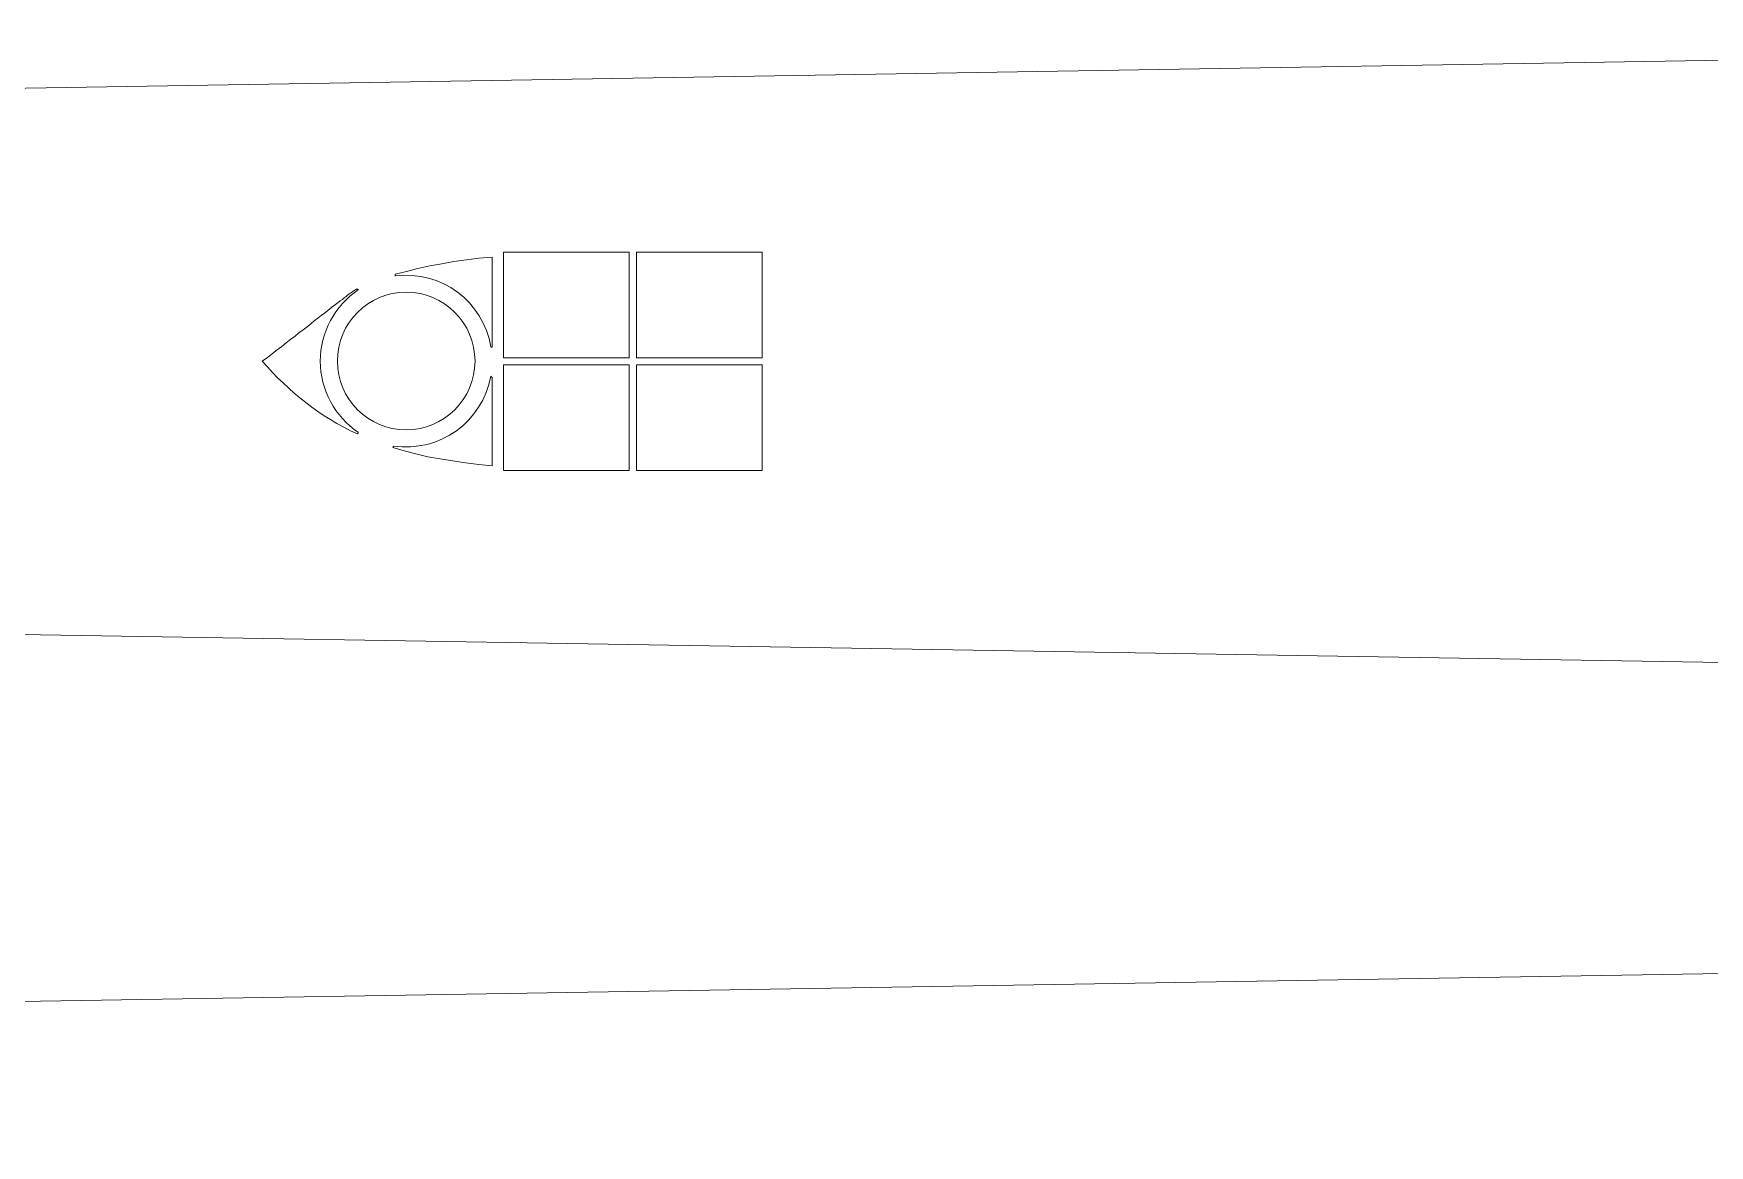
# Model space of a CAD drawing. Header units: centimetres. Extents: x -233 to -82, y 123 to 153.
# Drawn here: x -189.05 to -180.72, y 132.75 to 138.28 of the extents above; entities that cross this region are included whole.
import ezdxf

# ---------------------------------------------------------------- set-up
doc = ezdxf.new("R2010")
doc.units = ezdxf.units.CM
doc.header["$MEASUREMENT"] = 0
doc.layers.add('layer 1', color=7, linetype='Continuous')

msp = doc.modelspace()

# ---------------------------------------------------------------- linework, layer by layer
at = {"layer": 'layer 1', "color": 1, "lineweight": 9}
for points, knots in [([(-172.60329, 135.02047), (-172.60329, 135.02047), (-172.60329, 136.1423), (-172.60329, 136.1423), (-172.60329, 136.1423), (-172.60329, 136.1423), (-173.20442, 136.1423), (-173.20442, 136.1423), (-173.20442, 136.1423), (-173.20442, 136.1423), (-173.20442, 137.14133), (-173.20442, 137.14133), (-173.20442, 137.14133), (-173.20442, 137.14133), (-172.60329, 137.14133), (-172.60329, 137.14133), (-172.60329, 137.14133), (-172.60329, 137.14133), (-172.60329, 138.27586), (-172.60329, 138.27586), (-172.60329, 138.27586), (-172.60329, 138.27586), (-232.60444, 137.28742), (-232.60444, 137.28742), (-232.60444, 137.28742), (-232.60444, 137.28742), (-232.60444, 136.0068), (-232.60444, 136.0068)], [0, 0, 0, 0, 0.125, 0.125, 0.125, 0.125, 0.25, 0.25, 0.25, 0.25, 0.375, 0.375, 0.375, 0.375, 0.5, 0.5, 0.5, 0.5, 0.625, 0.625, 0.625, 0.625, 0.75, 0.75, 0.75, 0.75, 1, 1, 1, 1]), ([(-187.25063, 137.0715), (-187.25063, 137.0715), (-187.25063, 137.07993), (-187.25063, 137.07993), (-187.25063, 137.07993), (-187.25063, 137.07993), (-187.19556, 137.09479), (-187.19556, 137.09479), (-187.19556, 137.09479), (-187.19556, 137.09479), (-187.13841, 137.1096), (-187.13841, 137.1096), (-187.13841, 137.1096), (-187.13841, 137.1096), (-187.07918, 137.1223), (-187.07918, 137.1223), (-187.07918, 137.1223), (-187.07918, 137.1223), (-187.01991, 137.13285), (-187.01991, 137.13285), (-187.01991, 137.13285), (-187.01991, 137.13285), (-186.96061, 137.14347), (-186.96061, 137.14347), (-186.96061, 137.14347), (-186.96061, 137.14347), (-186.89711, 137.15194), (-186.89711, 137.15194), (-186.89711, 137.15194), (-186.89711, 137.15194), (-186.83573, 137.1604), (-186.83573, 137.1604), (-186.83573, 137.1604), (-186.83573, 137.1604), (-186.77015, 137.16464), (-186.77015, 137.16464)], [0, 0, 0, 0, 0.1, 0.1, 0.1, 0.1, 0.2, 0.2, 0.2, 0.2, 0.3, 0.3, 0.3, 0.3, 0.4, 0.4, 0.4, 0.4, 0.5, 0.5, 0.5, 0.5, 0.6, 0.6, 0.6, 0.6, 0.7, 0.7, 0.7, 0.7, 0.8, 0.8, 0.8, 0.8, 1, 1, 1, 1]), ([(-186.77014, 137.16463), (-186.77014, 137.16463), (-186.77014, 136.71801), (-186.77014, 136.71801), (-186.77014, 136.71801), (-186.77014, 136.71801), (-186.77649, 136.71801), (-186.77649, 136.71801)], [0, 0, 0, 0, 0.3333333, 0.3333333, 0.3333333, 0.3333333, 1, 1, 1, 1]), ([(-186.71298, 137.19003), (-186.71298, 137.19003), (-186.08856, 137.19003), (-186.08856, 137.19003), (-186.08856, 137.19003), (-186.08856, 137.19003), (-186.08856, 136.66506), (-186.08856, 136.66506), (-186.08856, 136.66506), (-186.08856, 136.66506), (-186.71298, 136.66506), (-186.71298, 136.66506), (-186.71298, 136.66506), (-186.71298, 136.66506), (-186.71298, 137.19003), (-186.71298, 137.19003)], [0, 0, 0, 0, 0.2, 0.2, 0.2, 0.2, 0.4, 0.4, 0.4, 0.4, 0.6, 0.6, 0.6, 0.6, 1, 1, 1, 1]), ([(-186.05258, 137.19003), (-186.05258, 137.19003), (-185.4282, 137.19003), (-185.4282, 137.19003), (-185.4282, 137.19003), (-185.4282, 137.19003), (-185.4282, 136.66506), (-185.4282, 136.66506), (-185.4282, 136.66506), (-185.4282, 136.66506), (-186.05258, 136.66506), (-186.05258, 136.66506), (-186.05258, 136.66506), (-186.05258, 136.66506), (-186.05258, 137.19003), (-186.05258, 137.19003)], [0, 0, 0, 0, 0.2, 0.2, 0.2, 0.2, 0.4, 0.4, 0.4, 0.4, 0.6, 0.6, 0.6, 0.6, 1, 1, 1, 1]), ([(-187.43901, 136.28833), (-187.43901, 136.28833), (-187.47287, 136.30315), (-187.47287, 136.30315), (-187.47287, 136.30315), (-187.47287, 136.30315), (-187.50674, 136.32008), (-187.50674, 136.32008), (-187.50674, 136.32008), (-187.50674, 136.32008), (-187.54061, 136.33909), (-187.54061, 136.33909), (-187.54061, 136.33909), (-187.54061, 136.33909), (-187.57232, 136.35818), (-187.57232, 136.35818), (-187.57232, 136.35818), (-187.57232, 136.35818), (-187.60411, 136.37723), (-187.60411, 136.37723), (-187.60411, 136.37723), (-187.60411, 136.37723), (-187.63586, 136.3984), (-187.63586, 136.3984), (-187.63586, 136.3984), (-187.63586, 136.3984), (-187.66549, 136.41956), (-187.66549, 136.41956), (-187.66549, 136.41956), (-187.66549, 136.41956), (-187.69512, 136.44285), (-187.69512, 136.44285), (-187.69512, 136.44285), (-187.69512, 136.44285), (-187.72476, 136.46613), (-187.72476, 136.46613), (-187.72476, 136.46613), (-187.72476, 136.46613), (-187.75227, 136.48941), (-187.75227, 136.48941), (-187.75227, 136.48941), (-187.75227, 136.48941), (-187.77979, 136.51481), (-187.77979, 136.51481), (-187.77979, 136.51481), (-187.77979, 136.51481), (-187.80727, 136.54025), (-187.80727, 136.54025), (-187.80727, 136.54025), (-187.80727, 136.54025), (-187.83482, 136.56561), (-187.83482, 136.56561), (-187.83482, 136.56561), (-187.83482, 136.56561), (-187.86019, 136.59316), (-187.86019, 136.59316), (-187.86019, 136.59316), (-187.86019, 136.59316), (-187.88562, 136.62065), (-187.88562, 136.62065), (-187.88562, 136.62065), (-187.88562, 136.62065), (-187.91102, 136.64816), (-187.91102, 136.64816), (-187.91102, 136.64816), (-187.91102, 136.64816), (-187.88562, 136.66721), (-187.88562, 136.66721), (-187.88562, 136.66721), (-187.88562, 136.66721), (-187.86019, 136.68626), (-187.86019, 136.68626), (-187.86019, 136.68626), (-187.86019, 136.68626), (-187.8369, 136.70531), (-187.8369, 136.70531), (-187.8369, 136.70531), (-187.8369, 136.70531), (-187.81366, 136.72225), (-187.81366, 136.72225), (-187.81366, 136.72225), (-187.81366, 136.72225), (-187.79249, 136.73918), (-187.79249, 136.73918), (-187.79249, 136.73918), (-187.79249, 136.73918), (-187.76917, 136.75823), (-187.76917, 136.75823), (-187.76917, 136.75823), (-187.76917, 136.75823), (-187.74804, 136.77305), (-187.74804, 136.77305), (-187.74804, 136.77305), (-187.74804, 136.77305), (-187.72899, 136.78998), (-187.72899, 136.78998), (-187.72899, 136.78998), (-187.72899, 136.78998), (-187.70782, 136.80483), (-187.70782, 136.80483), (-187.70782, 136.80483), (-187.70782, 136.80483), (-187.68877, 136.81965), (-187.68877, 136.81965), (-187.68877, 136.81965), (-187.68877, 136.81965), (-187.66972, 136.83443), (-187.66972, 136.83443), (-187.66972, 136.83443), (-187.66972, 136.83443), (-187.65279, 136.84925), (-187.65279, 136.84925), (-187.65279, 136.84925), (-187.65279, 136.84925), (-187.63586, 136.86195), (-187.63586, 136.86195), (-187.63586, 136.86195), (-187.63586, 136.86195), (-187.61892, 136.87465), (-187.61892, 136.87465), (-187.61892, 136.87465), (-187.61892, 136.87465), (-187.60199, 136.88735), (-187.60199, 136.88735), (-187.60199, 136.88735), (-187.60199, 136.88735), (-187.58714, 136.89793), (-187.58714, 136.89793), (-187.58714, 136.89793), (-187.58714, 136.89793), (-187.57447, 136.91066), (-187.57447, 136.91066), (-187.57447, 136.91066), (-187.57447, 136.91066), (-187.55966, 136.92118), (-187.55966, 136.92118), (-187.55966, 136.92118), (-187.55966, 136.92118), (-187.54696, 136.92968), (-187.54696, 136.92968), (-187.54696, 136.92968), (-187.54696, 136.92968), (-187.53422, 136.94026), (-187.53422, 136.94026), (-187.53422, 136.94026), (-187.53422, 136.94026), (-187.52364, 136.94873), (-187.52364, 136.94873), (-187.52364, 136.94873), (-187.52364, 136.94873), (-187.51309, 136.95508), (-187.51309, 136.95508), (-187.51309, 136.95508), (-187.51309, 136.95508), (-187.50459, 136.96358), (-187.50459, 136.96358), (-187.50459, 136.96358), (-187.50459, 136.96358), (-187.49404, 136.9699), (-187.49404, 136.9699), (-187.49404, 136.9699), (-187.49404, 136.9699), (-187.48769, 136.97625), (-187.48769, 136.97625), (-187.48769, 136.97625), (-187.48769, 136.97625), (-187.47922, 136.9826), (-187.47922, 136.9826), (-187.47922, 136.9826), (-187.47922, 136.9826), (-187.47287, 136.98683), (-187.47287, 136.98683), (-187.47287, 136.98683), (-187.47287, 136.98683), (-187.46649, 136.99106), (-187.46649, 136.99106), (-187.46649, 136.99106), (-187.46649, 136.99106), (-187.46229, 136.9953), (-187.46229, 136.9953), (-187.46229, 136.9953), (-187.46229, 136.9953), (-187.45806, 136.99741), (-187.45806, 136.99741), (-187.45806, 136.99741), (-187.45806, 136.99741), (-187.45382, 136.99953), (-187.45382, 136.99953), (-187.45382, 136.99953), (-187.45382, 136.99953), (-187.45167, 137.00165), (-187.45167, 137.00165), (-187.45167, 137.00165), (-187.45167, 137.00165), (-187.44112, 137.008), (-187.44112, 137.008), (-187.44112, 137.008), (-187.44112, 137.008), (-187.43477, 137.00165), (-187.43477, 137.00165)], [0, 0, 0, 0, 0.0196078, 0.0196078, 0.0196078, 0.0196078, 0.0392157, 0.0392157, 0.0392157, 0.0392157, 0.0588235, 0.0588235, 0.0588235, 0.0588235, 0.0784314, 0.0784314, 0.0784314, 0.0784314, 0.0980392, 0.0980392, 0.0980392, 0.0980392, 0.1176471, 0.1176471, 0.1176471, 0.1176471, 0.1372549, 0.1372549, 0.1372549, 0.1372549, 0.1568627, 0.1568627, 0.1568627, 0.1568627, 0.1764706, 0.1764706, 0.1764706, 0.1764706, 0.1960784, 0.1960784, 0.1960784, 0.1960784, 0.2156863, 0.2156863, 0.2156863, 0.2156863, 0.2352941, 0.2352941, 0.2352941, 0.2352941, 0.254902, 0.254902, 0.254902, 0.254902, 0.2745098, 0.2745098, 0.2745098, 0.2745098, 0.2941176, 0.2941176, 0.2941176, 0.2941176, 0.3137255, 0.3137255, 0.3137255, 0.3137255, 0.3333333, 0.3333333, 0.3333333, 0.3333333, 0.3529412, 0.3529412, 0.3529412, 0.3529412, 0.372549, 0.372549, 0.372549, 0.372549, 0.3921569, 0.3921569, 0.3921569, 0.3921569, 0.4117647, 0.4117647, 0.4117647, 0.4117647, 0.4313725, 0.4313725, 0.4313725, 0.4313725, 0.4509804, 0.4509804, 0.4509804, 0.4509804, 0.4705882, 0.4705882, 0.4705882, 0.4705882, 0.4901961, 0.4901961, 0.4901961, 0.4901961, 0.5098039, 0.5098039, 0.5098039, 0.5098039, 0.5294118, 0.5294118, 0.5294118, 0.5294118, 0.5490196, 0.5490196, 0.5490196, 0.5490196, 0.5686275, 0.5686275, 0.5686275, 0.5686275, 0.5882353, 0.5882353, 0.5882353, 0.5882353, 0.6078431, 0.6078431, 0.6078431, 0.6078431, 0.627451, 0.627451, 0.627451, 0.627451, 0.6470588, 0.6470588, 0.6470588, 0.6470588, 0.6666667, 0.6666667, 0.6666667, 0.6666667, 0.6862745, 0.6862745, 0.6862745, 0.6862745, 0.7058824, 0.7058824, 0.7058824, 0.7058824, 0.7254902, 0.7254902, 0.7254902, 0.7254902, 0.745098, 0.745098, 0.745098, 0.745098, 0.7647059, 0.7647059, 0.7647059, 0.7647059, 0.7843137, 0.7843137, 0.7843137, 0.7843137, 0.8039216, 0.8039216, 0.8039216, 0.8039216, 0.8235294, 0.8235294, 0.8235294, 0.8235294, 0.8431373, 0.8431373, 0.8431373, 0.8431373, 0.8627451, 0.8627451, 0.8627451, 0.8627451, 0.8823529, 0.8823529, 0.8823529, 0.8823529, 0.9019608, 0.9019608, 0.9019608, 0.9019608, 0.9215686, 0.9215686, 0.9215686, 0.9215686, 0.9411765, 0.9411765, 0.9411765, 0.9411765, 0.9607843, 0.9607843, 0.9607843, 0.9607843, 1, 1, 1, 1]), ([(-187.4336, 137.00384), (-187.55202, 136.92471), (-187.62314, 136.79164), (-187.62314, 136.64919), (-187.62314, 136.64919), (-187.62314, 136.50674), (-187.55199, 136.37371), (-187.43356, 136.29458)], [0, 0, 0, 0, 0.3333333, 0.3333333, 0.3333333, 0.3333333, 1, 1, 1, 1]), ([(-187.19664, 136.30738), (-187.00784, 136.30738), (-186.8548, 136.46045), (-186.8548, 136.64922), (-186.8548, 136.64922), (-186.8548, 136.83803), (-187.00784, 136.99107), (-187.19664, 136.99107), (-187.19664, 136.99107), (-187.38545, 136.99107), (-187.53845, 136.83803), (-187.53845, 136.64922), (-187.53845, 136.64922), (-187.53845, 136.46045), (-187.38545, 136.30738), (-187.19664, 136.30738)], [0, 0, 0, 0, 0.2, 0.2, 0.2, 0.2, 0.4, 0.4, 0.4, 0.4, 0.6, 0.6, 0.6, 0.6, 1, 1, 1, 1]), ([(-186.71298, 136.63123), (-186.71298, 136.63123), (-186.08856, 136.63123), (-186.08856, 136.63123), (-186.08856, 136.63123), (-186.08856, 136.63123), (-186.08856, 136.1063), (-186.08856, 136.1063), (-186.08856, 136.1063), (-186.08856, 136.1063), (-186.71298, 136.1063), (-186.71298, 136.1063), (-186.71298, 136.1063), (-186.71298, 136.1063), (-186.71298, 136.63123), (-186.71298, 136.63123)], [0, 0, 0, 0, 0.2, 0.2, 0.2, 0.2, 0.4, 0.4, 0.4, 0.4, 0.6, 0.6, 0.6, 0.6, 1, 1, 1, 1]), ([(-186.05258, 136.63123), (-186.05258, 136.63123), (-185.4282, 136.63123), (-185.4282, 136.63123), (-185.4282, 136.63123), (-185.4282, 136.63123), (-185.4282, 136.1063), (-185.4282, 136.1063), (-185.4282, 136.1063), (-185.4282, 136.1063), (-186.05258, 136.1063), (-186.05258, 136.1063), (-186.05258, 136.1063), (-186.05258, 136.1063), (-186.05258, 136.63123), (-186.05258, 136.63123)], [0, 0, 0, 0, 0.2, 0.2, 0.2, 0.2, 0.4, 0.4, 0.4, 0.4, 0.6, 0.6, 0.6, 0.6, 1, 1, 1, 1]), ([(-186.77648, 136.57406), (-186.77648, 136.57406), (-186.77013, 136.56771), (-186.77013, 136.56771), (-186.77013, 136.56771), (-186.77013, 136.56771), (-186.77013, 136.12956), (-186.77013, 136.12956), (-186.77013, 136.12956), (-186.77013, 136.12956), (-186.83574, 136.13591), (-186.83574, 136.13591), (-186.83574, 136.13591), (-186.83574, 136.13591), (-186.90136, 136.14438), (-186.90136, 136.14438), (-186.90136, 136.14438), (-186.90136, 136.14438), (-186.96486, 136.15288), (-186.96486, 136.15288), (-186.96486, 136.15288), (-186.96486, 136.15288), (-187.02836, 136.16343), (-187.02836, 136.16343), (-187.02836, 136.16343), (-187.02836, 136.16343), (-187.08974, 136.17401), (-187.08974, 136.17401), (-187.08974, 136.17401), (-187.08974, 136.17401), (-187.14901, 136.18883), (-187.14901, 136.18883), (-187.14901, 136.18883), (-187.14901, 136.18883), (-187.20616, 136.20365), (-187.20616, 136.20365), (-187.20616, 136.20365), (-187.20616, 136.20365), (-187.26331, 136.22058), (-187.26331, 136.22058), (-187.26331, 136.22058), (-187.26331, 136.22058), (-187.25908, 136.22485), (-187.25908, 136.22485)], [0, 0, 0, 0, 0.0833333, 0.0833333, 0.0833333, 0.0833333, 0.1666667, 0.1666667, 0.1666667, 0.1666667, 0.25, 0.25, 0.25, 0.25, 0.3333333, 0.3333333, 0.3333333, 0.3333333, 0.4166667, 0.4166667, 0.4166667, 0.4166667, 0.5, 0.5, 0.5, 0.5, 0.5833333, 0.5833333, 0.5833333, 0.5833333, 0.6666667, 0.6666667, 0.6666667, 0.6666667, 0.75, 0.75, 0.75, 0.75, 0.8333333, 0.8333333, 0.8333333, 0.8333333, 1, 1, 1, 1])]:
    msp.add_open_spline(points, degree=3, knots=knots, dxfattribs=at)
for points in [[(-186.77589, 136.71907), (-186.81343, 136.94531), (-187.02322, 137.10138), (-187.2507, 137.07231)], [(-187.25914, 136.22732), (-187.03075, 136.19348), (-186.8169, 136.34754), (-186.77664, 136.57491)], [(-187.43477, 136.29257), (-187.43477, 136.29257), (-187.439, 136.28833), (-187.439, 136.28833)], [(-172.60329, 135.02047), (-172.60329, 135.02047), (-232.60444, 136.0068), (-232.60444, 136.0068)], [(-232.60443, 132.75349), (-232.60443, 132.75349), (-172.60328, 133.73985), (-172.60328, 133.73985)]]:
    msp.add_open_spline(points, degree=3, dxfattribs=at)

doc.saveas('drawing.dxf')
